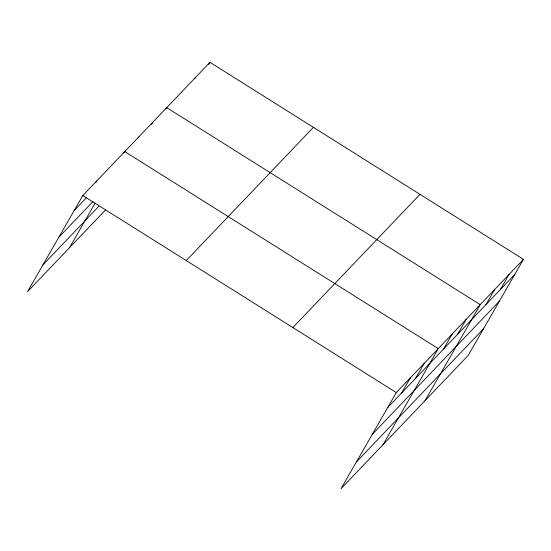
<?xml version="1.0" encoding="UTF-8"?>
<svg xmlns="http://www.w3.org/2000/svg" width="551" height="551" viewBox="0 0 551 551"><rect width="100%" height="100%" fill="white"/><g stroke="black" fill="none" stroke-linecap="round" stroke-linejoin="round"><path stroke-width="0.83" d="M523.45 259.349L396.307 392.581L341.048 488.675L468.192 355.443L523.45 259.349L209.952 62.325L82.808 195.557L27.55 291.651L105.64 209.828M95.97 182.333L96.79 180.9M69.509 247.681L95.171 203.05M123.941 153.02L124.767 151.587L438.265 348.611L383.007 444.705M137.929 138.363L138.749 136.937M151.504 124.43L152.737 122.281M165.899 109.057L166.726 107.624L480.224 304.648L424.966 400.742M194.717 78.855L195.543 77.429M208.719 64.474L209.952 62.325M401.651 392.946L410.288 377.924M415.64 378.289L424.277 363.267M443.61 348.983L452.247 333.961M457.599 334.326L466.236 319.305M485.989 304.572L494.633 289.55M500.404 289.475L509.041 274.446M74.165 210.578L86.404 197.754M58.785 237.329L93.167 201.308M42.937 264.9L98.877 206.274M186.259 260.575L313.409 127.343M292.85 327.563L419.993 194.331M387.663 407.602L514.813 274.37M372.283 434.353L499.426 301.128M356.435 461.917L483.578 328.692M82.808 195.557L396.307 392.581"/></g></svg>
